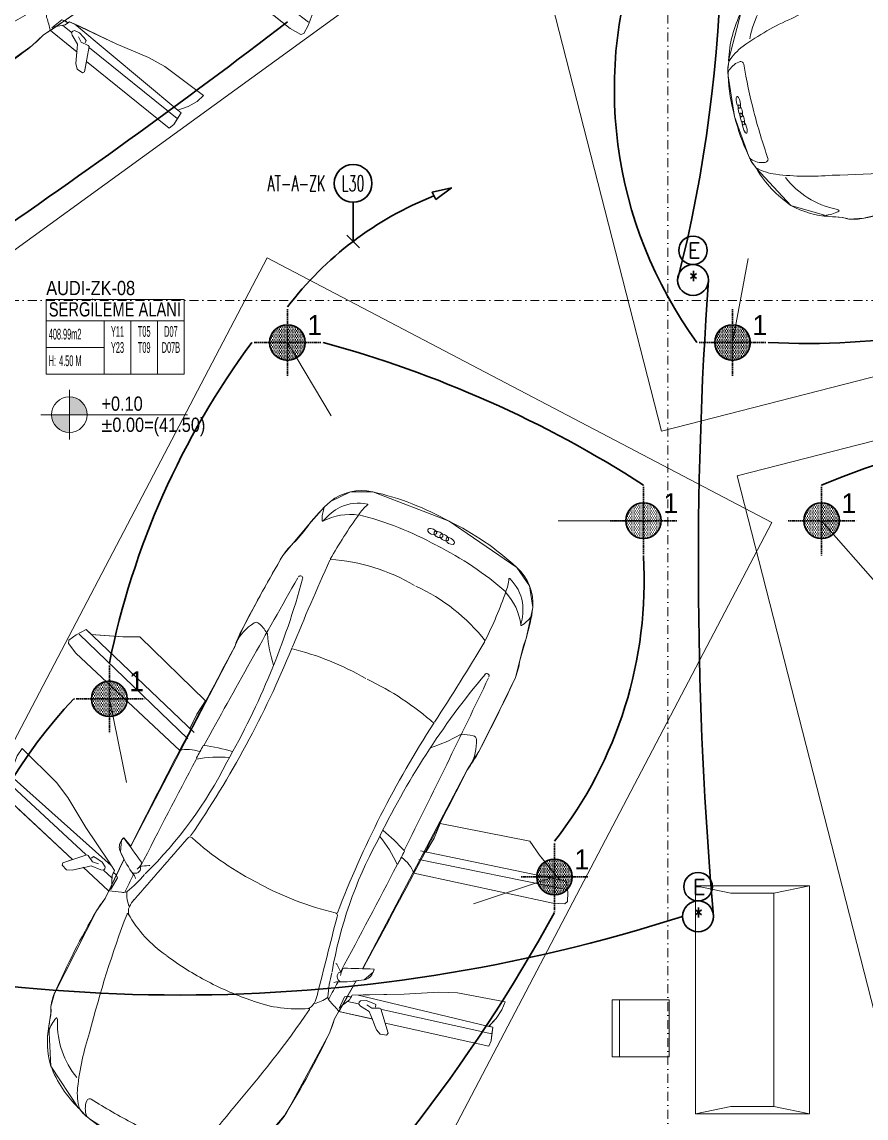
# Model space of a CAD drawing. Extents: x -1701 to 23780, y -363 to 7742.
# Drawn here: x 2869 to 3462, y 611 to 1381 of the extents above; entities that cross this region are included whole.
import ezdxf
from ezdxf.enums import TextEntityAlignment as Align

# ---------------------------------------------------------------- set-up
doc = ezdxf.new("R2010")
doc.units = 0
doc.header["$LTSCALE"] = 25
doc.header["$MEASUREMENT"] = 0
for name, pattern in [('Audi$0$DASHDOT2', [0.5, 0.25, -0.125, 0, -0.125]), ('Audi$0$DOT2', [0.125, 0, -0.125]), ('Audi$0$HIDDEN', [0.375, 0.25, -0.125]), ('DOT2', [0.125, 0, -0.125])]:
    doc.linetypes.add(name, pattern=pattern)
doc.layers.get('0').update_dxf_attribs({"color": 9, "lineweight": 9})
for name, color, linetype, lineweight in [('31', 9, 'Continuous', 9), ('Audi$0$04', 8, 'Continuous', 9), ('Audi$0$05', 8, 'Continuous', 9), ('Audi$0$06D', 8, 'Continuous', 9), ('Audi$0$10', 8, 'Continuous', 9), ('Audi$0$20', 8, 'Audi$0$DOT2', 9), ('Audi$0$21', 8, 'Continuous', 9), ('Audi$0$24', 8, 'Audi$0$DASHDOT2', 9), ('Audi$0$35', 8, 'Continuous', 9), ('E-1x26W PL DOWNLIGHT ARMATÜR (GÖMME) (KİTLİ)', 7, 'Continuous', 30), ('E-ACİL AYDINLATMA KİTİ', 7, 'Continuous', 30), ('E-Aydınlatma', 7, 'Continuous', 30), ('E-KABLO', 7, 'Continuous', 30), ('E-LİNYE', 7, 'Continuous', 30), ('E-YUKARI ÇIKAN HAT', 7, 'Continuous', 30)]:
    doc.layers.add(name, color=color, linetype=linetype, lineweight=lineweight)
doc.styles.add('Audi$0$Arial', font='arial.ttf', dxfattribs={"height": 2.5})
doc.styles.add('Audi$0$MuuM_TEXT-STANDART', font='ARIALN.TTF')
doc.styles.add('E-YAZI', font='txttw.shx')
doc.styles.add('TX-TEXT', font='')
doc.styles.get('TX-TEXT').set_extended_font_data('TrSah Futura Lt BT')

# ---------------------------------------------------------------- blocks, each defined once
blk = doc.blocks.new('Audi$0$0_elevationtarget-p')
h = blk.add_hatch(color=256)
h.paths.add_polyline_path([(2.5, 0, 0.414214), (0, 2.5), (0, 0)])
h.paths.add_polyline_path([(0, 0), (-2.5, 0, 0.414214), (0, -2.5)])
blk.add_line((0, -3.5), (0, 3.5))
blk.add_lwpolyline([(16.6, 0), (-4, 0)])
blk.add_circle((0, 0), 2.5)
at = {"style": 'Audi$0$Arial'}
blk.add_attdef('BITMISKOT', text='', height=2, dxfattribs=at).set_placement((4.5, 0), align=Align.BOTTOM_LEFT)
blk.add_attdef('KABAKOT', text='', height=2, dxfattribs=at).set_placement((4.5, -0.59), align=Align.TOP_LEFT)
blk = doc.blocks.new('Audi$0$P-AKS_AUDI')
at = {"layer": 'Audi$0$24'}
for points in [[(-1400, -2590), (-1400, 1250)], [(-3840, -1600), (360, -1600)]]:
    blk.add_lwpolyline(points, dxfattribs=at)
blk = doc.blocks.new('Audi$0$0_roomno2')
blk.add_lwpolyline([(19.38, -10.5), (0, -10.5), (0, 0), (19.38, 0)], close=True)
for points in [[(0, -3), (19.38, -3)], [(8.12, -3), (8.12, -10.5)], [(11.88, -3), (11.88, -10.5)], [(15.62, -3), (15.62, -10.5)], [(0, -6.75), (8.12, -6.75)]]:
    blk.add_lwpolyline(points)
at = {"style": 'Audi$0$MuuM_TEXT-STANDART', "width": 0.6}
blk.add_text('H:', height=1.5, dxfattribs=at).set_placement((0.35, -8.61), align=Align.MIDDLE_LEFT)
at = {"style": 'Audi$0$Arial'}
blk.add_attdef('ODANO', (0, 1.17), '', height=2, dxfattribs=at)
blk.add_attdef('MEKANADI', text='', height=2, dxfattribs=at).set_placement((0.35, -3), align=Align.BOTTOM_LEFT)
at = {"style": 'Audi$0$MuuM_TEXT-STANDART', "width": 0.6}
for tag, p in [('M2', (0.35, -4.88)), ('TEMIZTAVANYUKSEKLIGI', (1.8, -8.61))]:
    blk.add_attdef(tag, text='', height=1.5, dxfattribs=at).set_placement(p, align=Align.MIDDLE_LEFT)
for tag, p in [('YER01', (10, -4.5)), ('TAVAN01', (13.75, -4.5)), ('DUVAR01', (17.5, -4.5)), ('YER02', (10, -6.75)), ('TAVAN02', (13.75, -6.75)), ('DUVAR02', (17.5, -6.75)), ('YER03', (10, -9)), ('TAVAN03', (13.75, -9)), ('DUVAR03', (17.5, -9))]:
    blk.add_attdef(tag, text='', height=1.5, dxfattribs=at).set_placement(p, align=Align.MIDDLE_CENTER)
blk = doc.blocks.new('Audi$0$p-zemin kat')
at = {"layer": 'Audi$0$20', "linetype": 'Audi$0$HIDDEN', "lineweight": 0}
blk.add_arc((4088.57, -323.37), 2647.53, 80.45701, 156.55486, dxfattribs=at)
at = {"layer": 'Audi$0$21'}
ref = blk.add_blockref('Audi$0$0_roomno2', (2886.2, 1185.78), dxfattribs=dict(at, xscale=5, yscale=5, zscale=5))
ref.add_attrib('ODANO', 'AUDI-ZK-08', dxfattribs={"layer": '0', "height": 10, "style": 'Audi$0$MuuM_TEXT-STANDART'}).set_placement((2886.2, 1185.78), align=Align.BOTTOM_LEFT)
ref.add_attrib('MEKANADI', 'SERGİLEME ALANI ', dxfattribs={"layer": '0', "height": 10, "style": 'Audi$0$MuuM_TEXT-STANDART', "width": 0.9}).set_placement((2887.95, 1170.78), align=Align.BOTTOM_LEFT)
ref.add_attrib('M2', '408.99m2', dxfattribs={"layer": '0', "height": 7.5, "style": 'Audi$0$MuuM_TEXT-STANDART', "width": 0.6}).set_placement((2887.95, 1161.41), align=Align.MIDDLE_LEFT)
ref.add_attrib('TEMIZTAVANYUKSEKLIGI', '4.50 M', dxfattribs={"layer": '0', "height": 7.5, "style": 'Audi$0$MuuM_TEXT-STANDART', "width": 0.6}).set_placement((2895.2, 1142.74), align=Align.MIDDLE_LEFT)
ref.add_attrib('YER01', 'Y11', dxfattribs={"layer": '0', "height": 7.5, "style": 'Audi$0$MuuM_TEXT-STANDART', "width": 0.6}).set_placement((2936.2, 1163.28), align=Align.MIDDLE_CENTER)
ref.add_attrib('TAVAN01', 'T05', dxfattribs={"layer": '0', "height": 7.5, "style": 'Audi$0$MuuM_TEXT-STANDART', "width": 0.6}).set_placement((2954.95, 1163.28), align=Align.MIDDLE_CENTER)
ref.add_attrib('DUVAR01', 'D07', dxfattribs={"layer": '0', "height": 7.5, "style": 'Audi$0$MuuM_TEXT-STANDART', "width": 0.6}).set_placement((2973.7, 1163.28), align=Align.MIDDLE_CENTER)
ref.add_attrib('YER02', 'Y23', dxfattribs={"layer": '0', "height": 7.5, "style": 'Audi$0$MuuM_TEXT-STANDART', "width": 0.6}).set_placement((2936.2, 1152.03), align=Align.MIDDLE_CENTER)
ref.add_attrib('TAVAN02', 'T09', dxfattribs={"layer": '0', "height": 7.5, "style": 'Audi$0$MuuM_TEXT-STANDART', "width": 0.6}).set_placement((2954.95, 1152.03), align=Align.MIDDLE_CENTER)
ref.add_attrib('DUVAR02', 'D07B', dxfattribs={"layer": '0', "height": 7.5, "style": 'Audi$0$MuuM_TEXT-STANDART', "width": 0.6}).set_placement((2973.7, 1152.03), align=Align.MIDDLE_CENTER)
at = {"layer": 'Audi$0$24'}
blk.add_blockref('Audi$0$P-AKS_AUDI', (4722.5, 2785), dxfattribs=at)
blk = doc.blocks.new('Audi$0$Group-321-1')
at = {"lineweight": 0}
for p, q in [((384783.0404, 69371.037), (384783.0455, 69371.0295)), ((384784.4115, 69370.3332), (384784.4025, 69370.333))]:
    blk.add_line(p, q, dxfattribs=at)
blk.add_lwpolyline([(384781.5515, 69367.9843), (384781.749, 69367.6906), (384781.7549, 69367.6863), (384781.7923, 69367.6441), (384781.8263, 69367.6169), (384782.0711, 69367.4613), (384782.3403, 69367.353), (384782.3817, 69367.3414), (384782.4453, 69367.3332), (384782.7991, 69367.344), (384783.0363, 69367.4941), (384783.1021, 69367.5581), (384783.1403, 69367.5843), (384783.2058, 69367.6663), (384783.5053, 69368.2326), (384783.5403, 69368.3322), (384783.689, 69368.5997), (384783.7466, 69368.6084), (384783.8084, 69368.6626), (384783.8147, 69368.6844), (384783.7337, 69368.6844), (384784.4562, 69370.087), (384784.5363, 69370.2162), (384784.6671, 69370.4777), (384784.7897, 69370.7386), (384784.8195, 69370.8587), (384784.8615, 69371.012), (384784.9078, 69371.2302), (384784.8821, 69371.3838), (384784.7923, 69371.511), (384784.3139, 69371.8312), (384783.7777, 69372.0326), (384783.6197, 69372.0318), (384783.48, 69371.9631), (384783.4374, 69371.9222), (384783.3299, 69371.7988), (384783.1493, 69371.5806), (384783.0089, 69371.3289), (384782.8745, 69371.074), (384782.8143, 69370.9298), (384782.099, 69369.5315), (384782.0492, 69369.5901), (384782.0346, 69369.5732), (384782.0266, 69369.4913), (384782.053, 69369.4394), (384781.9224, 69369.1627), (384781.8618, 69369.0762), (384781.5727, 69368.4935), (384781.5478, 69368.4017), (384781.5488, 69368.3546), (384781.5351, 69368.2638), (384781.5515, 69367.9843)], close=True, dxfattribs=at)
for centre, radius, start, end in [((384783.7002, 69371.6914), 0.3498, 77.58661, 129.02756), ((384783.3657, 69370.1215), 1.955, 60.96601, 77.834), ((384784.32, 69371.0452), 1.2443, 132.46554, 142.72442), ((384783.6803, 69371.6404), 0.3125, 79.03531, 114.67967), ((384783.7203, 69371.8273), 0.2984, 161.30494, 177.7436), ((384783.7432, 69371.5713), 0.4025, 118.72004, 140.78477), ((384783.8912, 69371.7489), 0.2436, 127.28492, 150.48206), ((384783.7369, 69371.9408), 0.00701, 14.30738, 65.78767), ((384782.5383, 69372.3373), 0.9575, 316.21857, 325.7418), ((384783.5084, 69371.8411), 0.0862, 181.34596, 189.63974), ((384783.4275, 69371.8281), 0.00442, 198.85042, 328.86273), ((384783.624, 69371.4545), 0.4181, 82.50821, 117.47814), ((384786.16, 69370.0997), 3.0479, 144.45126, 151.44152), ((384783.1339, 69369.6371), 2.3005, 61.70075, 76.26458), ((384783.4781, 69370.0639), 1.955, 47.82213, 64.69011), ((384784.1759, 69371.7659), 0.0116, 115.48588, 202.83845), ((384784.2048, 69371.7798), 0.0437, 204.93665, 291.60104), ((384784.1827, 69371.7527), 0.0264, 86.25131, 116.60003), ((384784.1802, 69371.7174), 0.0619, 44.04057, 86.06863), ((384784.219, 69371.7483), 0.0101, 111.92831, 196.76289), ((384784.245, 69371.7546), 0.0368, 193.51549, 249.2754), ((384784.2267, 69371.7313), 0.0287, 93.47089, 113.70035), ((384784.2157, 69371.751), 0.0129, 292.51497, 43.91301), ((384784.2218, 69371.692), 0.0681, 58.34095, 87.30825), ((384784.2513, 69371.7608), 0.045, 244.61072, 282.68217), ((384784.2665, 69371.7271), 0.0153, 157.39591, 204.46469), ((384784.264, 69371.7268), 0.0131, 105.23805, 152.09254), ((384784.2938, 69371.739), 0.045, 202.97395, 241.04541), ((384784.2396, 69371.7211), 0.0339, 22.28966, 58.16625), ((384784.2575, 69371.7317), 0.0153, 281.19144, 328.26022), ((384784.2684, 69371.7064), 0.0339, 67.48988, 103.36647), ((384784.2588, 69371.7295), 0.0131, 333.56358, 20.41807), ((384784.2551, 69371.6749), 0.0681, 38.34788, 67.31518), ((384783.6081, 69371.2726), 0.5525, 133.02369, 146.12278), ((384783.2195, 69369.5931), 2.3005, 49.39154, 63.95538), ((384784.2924, 69371.7303), 0.0368, 236.38072, 292.14064), ((384784.3065, 69371.7044), 0.0129, 81.74311, 193.14115), ((384784.3363, 69371.7123), 0.0437, 194.05509, 280.71948), ((384784.3025, 69371.7054), 0.0101, 288.89324, 13.72781), ((384784.2842, 69371.7018), 0.0287, 11.95578, 32.18524), ((384784.2999, 69371.6559), 0.0619, 39.58749, 81.61555), ((384784.3419, 69371.6807), 0.0116, 282.81768, 10.17024), ((384784.3272, 69371.6786), 0.0264, 9.05609, 39.40481), ((384793.5272, 69365.622), 11.9668, 150.13727, 152.89723), ((384800.1056, 69364.1963), 18.1799, 156.13496, 158.24111), ((384783.405, 69370.2154), 1.343, 60.01739, 86.68797), ((384784.5586, 69371.2508), 0.3498, 356.62857, 48.06952), ((384865.0479, 69325.7189), 93.6961, 150.803073, 151.627747), ((384777.8715, 69372.8535), 5.6052, 330.89441, 345.16435), ((384783.2749, 69371.4236), 0.0159, 339.0039, 150.39832), ((384784.4941, 69371.4395), 0.2436, 335.17406, 358.37121), ((384784.7399, 69371.4259), 0.00701, 59.86846, 111.34875), ((384784.5288, 69371.2049), 0.3125, 10.97646, 46.62082), ((384783.5314, 69370.1506), 1.343, 38.96815, 65.63874), ((384781.8315, 69372.3216), 3.0479, 334.21461, 341.20486), ((384784.4106, 69371.0507), 0.4181, 8.17799, 43.14791), ((384784.436, 69371.2157), 0.4025, 344.87136, 6.93609), ((384783.6723, 69371.3777), 1.2443, 342.93171, 353.19059), ((384783.1168, 69370.8333), 0.3186, 120.97289, 155.47556), ((384782.9706, 69371.0742), 0.0369, 91.80001, 120.34392), ((384782.963, 69371.0791), 0.0326, 45.48642, 78.55436), ((384784.8286, 69371.1089), 0.00442, 156.7934, 286.8057), ((384784.7921, 69371.1821), 0.0862, 296.01639, 304.31017), ((384784.6574, 69371.3463), 0.2984, 307.91253, 324.35119), ((384783.7734, 69370.6126), 1.0105, 153.06948, 161.91859), ((384782.8486, 69370.9332), 0.2179, 28.76175, 50.98475), ((384784.1506, 69371.1377), 1.1104, 185.59299, 197.27063), ((384768.9056, 69380.2116), 18.1799, 327.41502, 329.52117), ((384785.7608, 69370.6832), 0.9575, 159.91432, 169.43756), ((384822.9409, 69349.5203), 45.4809, 151.91783, 153.89663), ((384776.6075, 69373.5829), 7.1236, 326.0794, 338.11644), ((384782.7341, 69368.9325), 2.0531, 60.68217, 76.50321), ((384784.272, 69370.9318), 0.5525, 339.53334, 352.63243), ((384788.9005, 69367.1922), 5.6052, 140.49177, 154.76171), ((384699.7855, 69410.5499), 93.6961, 334.028379, 334.853054), ((384773.8988, 69375.6976), 11.9668, 332.7589, 335.51885), ((384784.589, 69370.7491), 0.0159, 335.25781, 146.65222), ((384782.8801, 69368.8575), 2.0531, 49.15292, 64.97396), ((384790.2301, 69366.5903), 7.1236, 147.53968, 159.57673), ((384783.8462, 69371.294), 1.1104, 288.38549, 300.06314), ((384784.4389, 69370.1168), 0.2179, 74.67138, 96.89437), ((384784.2014, 69370.2765), 0.3186, 330.18057, 4.68324), ((384784.4908, 69370.2948), 0.0326, 47.10176, 80.1697), ((384784.4824, 69370.2982), 0.0369, 5.3122, 33.85612), ((384782.4965, 69369.975), 0.2388, 70.63493, 104.39061), ((384825.273, 69347.607), 48.3027, 152.0551, 152.17195), ((384782.4028, 69368.6925), 1.5636, 74.98539, 82.5895), ((384783.6393, 69370.6814), 1.0105, 323.73754, 332.58665), ((384821.1879, 69350.0129), 43.565, 152.47687, 153.59071), ((384780.1046, 69371.4451), 2.9727, 314.88555, 333.67662), ((384782.7293, 69369.2079), 0.9545, 86.6279, 100.51602), ((384782.5618, 69370.1533), 0.00585, 151.78048, 223.89891), ((384743.6698, 69390.211), 45.4809, 331.7595, 333.7383), ((384782.8782, 69368.4484), 1.5636, 43.06662, 50.67073), ((384782.0988, 69369.5256), 0.08, 143.47187, 205.34832), ((384782.1495, 69369.4974), 0.1377, 137.16643, 146.60216), ((384967.4628, 69508.0027), 231.379, 216.741616, 216.794011), ((384678.7517, 69458.2208), 136.4506, 319.252602, 319.492588), ((384782.5149, 69369.582), 0.0186, 41.38587, 155.31615), ((384783.958, 69371.212), 2.1585, 228.54216, 243.72242), ((384786.4545, 69368.1856), 2.9727, 151.97951, 170.77058), ((384783.1066, 69369.0142), 0.9545, 25.14011, 39.02822), ((384782.9196, 69369.9112), 0.9868, 205.18196, 214.47771), ((384740.7557, 69390.9906), 48.3027, 333.48418, 333.60103), ((384795.1786, 69363.075), 14.5872, 154.13193, 155.3338), ((384782.1667, 69369.4142), 0.0112, 312.85989, 34.81051), ((384745.0919, 69389.0738), 43.565, 332.06542, 333.17925), ((384783.9724, 69369.4292), 0.00585, 261.75721, 333.87565), ((384783.8657, 69369.2721), 0.2388, 21.26552, 55.0212), ((384782.1239, 69369.3634), 0.0209, 210.13375, 261.90105), ((384782.122, 69369.3451), 0.00941, 178.27039, 230.32072), ((384782.0852, 69369.2999), 0.0489, 5.77906, 50.98927), ((384782.1316, 69369.3958), 0.0541, 258.6932, 282.71565), ((384782.1321, 69369.3799), 0.0386, 287.17105, 347.53678), ((384781.9661, 69369.5433), 0.2494, 316.34844, 326.72021), ((384782.1506, 69369.3741), 0.0194, 352.1473, 47.07927), ((384782.2653, 69368.9144), 0.4843, 94.43281, 101.94441), ((384782.228, 69369.389), 0.00831, 38.23228, 92.03083), ((384791.1445, 69364.8055), 10.0957, 153.3898, 154.10666), ((384781.4441, 69369.9694), 0.9862, 309.91617, 319.86311), ((384784.0189, 69371.1807), 2.1585, 241.9337, 257.11397), ((384781.8012, 69367.5574), 1.667, 81.88637, 84.9423), ((384782.0501, 69369.2603), 0.0543, 255.44862, 293.85951), ((384782.0653, 69369.2123), 0.00351, 147.65254, 275.80128), ((384782.3152, 69369.2019), 0.2415, 178.31118, 202.80165), ((384782.0803, 69369.2075), 0.00659, 121.6403, 166.77146), ((384783.0277, 69368.3243), 1.3873, 142.81626, 147.17964), ((384782.1584, 69369.074), 0.0723, 153.7582, 202.5543), ((384782.2724, 69369.0259), 0.196, 137.86982, 155.43476), ((384787.0532, 69366.1374), 5.9654, 150.48594, 156.73647), ((384789.1281, 69366.4456), 7.5187, 159.68697, 166.35156), ((384782.0818, 69369.0554), 0.00481, 20.93843, 175.93169), ((384782.8576, 69369.5029), 0.8909, 210.02521, 235.56573), ((384916.0429, 69336.4165), 136.4506, 166.163538, 166.403525), ((384783.5356, 69369.0581), 0.0186, 330.33998, 84.27025), ((384783.6274, 69370.5018), 2.1511, 233.76937, 242.93532), ((384783.546, 69368.7124), 0.00831, 33.62529, 87.42384), ((384784.4746, 69368.4138), 0.9862, 165.79302, 175.73995), ((384783.1387, 69368.4661), 0.4843, 23.71172, 31.22332), ((384783.5945, 69368.6292), 0.0386, 138.11935, 198.48507), ((384783.5791, 69368.6408), 0.0194, 78.57685, 133.50883), ((384783.8241, 69368.5896), 0.2494, 158.93592, 169.30769), ((384783.6023, 69368.6773), 0.0112, 90.84562, 172.79624), ((384788.1969, 69600.0219), 231.379, 268.862115, 268.914511), ((384783.7323, 69368.6871), 0.08, 280.3078, 342.18425), ((384783.6798, 69368.7118), 0.1377, 339.05397, 348.48969), ((384783.6345, 69370.4982), 2.1511, 242.7208, 251.88675), ((384774.6241, 69373.2856), 10.0957, 331.54946, 332.26633), ((384783.5569, 69368.5444), 0.0489, 74.66686, 119.87707), ((384770.8666, 69375.5547), 14.5872, 330.32233, 331.52419), ((384783.6078, 69368.6381), 0.0541, 202.94048, 226.96292), ((384783.5722, 69368.6007), 0.00941, 255.33541, 307.38574), ((384783.5859, 69368.613), 0.0209, 223.75508, 275.52238), ((384783.5672, 69369.5788), 0.9868, 271.17841, 280.47417), ((384781.8971, 69368.3577), 0.3521, 155.6746, 172.82724), ((384783.2251, 69368.5368), 0.196, 330.22137, 347.7863), ((384783.2716, 69369.2904), 0.8909, 250.0904, 275.63091), ((384783.3307, 69368.4723), 0.0723, 283.10183, 331.89793), ((384783.3432, 69368.6743), 0.2415, 282.85447, 307.34495), ((384783.4846, 69368.4866), 0.00659, 318.88467, 4.01582), ((384783.5452, 69368.4928), 0.0543, 191.79662, 230.20751), ((384783.4973, 69368.4773), 0.00351, 209.85485, 338.00359), ((384782.3066, 69367.2979), 1.667, 40.71383, 43.76976), ((384764.3472, 69370.8859), 17.3868, 351.32617, 351.63129), ((384781.2507, 69368.3722), 0.2986, 356.60672, 5.66016), ((384777.1322, 69372.6032), 7.5187, 319.30457, 325.96916), ((384783.3602, 69368.3991), 0.00481, 309.72444, 104.7177), ((384782.1373, 69368.159), 0.6112, 170.0439, 196.59906), ((384781.8007, 69368.141), 0.2809, 142.99801, 163.90702), ((384781.6108, 69368.2877), 0.0411, 126.43126, 146.97652), ((384781.5894, 69368.3179), 0.00398, 74.79118, 133.78563), ((384781.5845, 69368.3135), 0.0102, 1.6376, 54.39629), ((384781.5006, 69368.3013), 0.0949, 358.81699, 7.38389), ((384782.2012, 69368.2894), 0.6058, 179.06594, 219.47978), ((384782.2148, 69368.7415), 1.3873, 338.47648, 342.83987), ((384783.574, 69367.6511), 1.8423, 162.01986, 174.32836), ((384778.0913, 69370.7376), 5.9654, 328.91966, 335.17019), ((384782.3166, 69368.2853), 0.8221, 201.47616, 226.33924), ((384782.1191, 69367.7954), 0.3803, 174.31047, 196.66974), ((384781.9405, 69367.6889), 0.1449, 160.42148, 200.18277), ((384781.8274, 69367.732), 0.0243, 63.76495, 169.99527), ((384784.0992, 69371.3805), 4.2739, 238.04892, 242.63411), ((384781.9367, 69367.8086), 0.2189, 213.43665, 228.87327), ((384781.8626, 69367.7093), 0.0958, 222.86726, 244.00748), ((384781.3493, 69368.793), 1.8423, 311.32776, 323.63627), ((384782.901, 69367.8424), 0.3521, 312.82889, 329.98153), ((384781.8298, 69367.649), 0.0272, 202.20177, 232.28434), ((384782.6953, 69368.7143), 1.3999, 231.62456, 243.52038), ((384781.9795, 69367.566), 0.00393, 106.148, 191.23563), ((384781.9842, 69367.5477), 0.0228, 79.74326, 104.67435), ((384781.9679, 69367.4673), 0.1048, 43.02745, 79.064), ((384784.0734, 69371.3937), 4.2739, 243.02202, 247.60721), ((384783.0862, 69367.4874), 0.0949, 118.27223, 126.83913), ((384783.0473, 69367.5626), 0.0102, 71.25983, 124.01853), ((384783.0109, 69367.569), 0.0411, 338.6796, 359.22486), ((384783.048, 69367.5692), 0.00398, 351.87049, 50.86494), ((384783.2896, 69367.3257), 0.2986, 119.99597, 129.0494), ((384781.9926, 69367.569), 0.0174, 192.47252, 226.43384), ((384782.0763, 69367.6572), 0.139, 226.48129, 253.24184), ((384782.0325, 69367.5354), 0.00393, 108.00787, 193.0955), ((384782.0455, 69367.5388), 0.0174, 194.33239, 228.2937), ((384782.0378, 69367.5173), 0.0228, 81.60313, 106.53421), ((384782.1264, 69367.6297), 0.139, 228.34115, 255.10171), ((384782.043, 69367.5459), 0.0229, 252.85277, 277.47636), ((384782.0242, 69367.4364), 0.1048, 44.88731, 80.92386), ((384782.0223, 69367.5184), 0.0302, 24.43778, 42.48024), ((384782.0457, 69367.5282), 0.00493, 273.68219, 33.68219), ((384782.0856, 69367.5071), 0.00493, 90.11407, 210.11407), ((384782.1019, 69367.5147), 0.0229, 206.3199, 230.94349), ((384782.0905, 69367.4822), 0.0302, 81.31602, 99.35848), ((384782.1758, 69367.6043), 0.139, 230.55442, 257.31497), ((384782.0967, 69367.5174), 0.0229, 254.71264, 279.33622), ((384782.0783, 69367.4086), 0.1048, 44.73227, 80.76882), ((384782.0769, 69367.4892), 0.0302, 26.29765, 44.3401), ((384782.0999, 69367.4998), 0.00493, 275.54206, 35.54205), ((384782.6682, 69368.0497), 0.6058, 266.17635, 306.59018), ((384782.5995, 69367.9217), 0.6112, 289.05706, 315.61223), ((384782.7811, 69367.6377), 0.2809, 321.7491, 342.65812), ((384795.1854, 69355.0563), 17.3868, 134.02483, 134.32996), ((384782.7254, 69368.6988), 1.3999, 242.13575, 254.03156), ((384782.1404, 69367.4796), 0.00493, 91.97393, 211.97394), ((384782.1563, 69367.4877), 0.0229, 208.17977, 232.80335), ((384782.146, 69367.4549), 0.0302, 83.17589, 101.21835), ((384782.2273, 69367.5797), 0.139, 232.41428, 259.17484), ((384782.1491, 69367.4857), 0.0174, 257.36242, 291.32374), ((384782.1362, 69367.3809), 0.1048, 46.59213, 82.62868), ((384782.1361, 69367.4668), 0.0228, 19.12192, 44.053), ((384782.1539, 69367.4731), 0.00393, 292.56063, 17.64826), ((384782.2044, 69367.4602), 0.0174, 259.22229, 293.1836), ((384782.1921, 69367.441), 0.0228, 20.98178, 45.91286), ((384782.2096, 69367.4478), 0.00393, 294.42049, 19.50812), ((384782.4333, 69367.421), 0.0243, 315.66086, 61.89118), ((384782.3942, 69367.4364), 0.0958, 241.64864, 262.78887), ((384782.3644, 69367.3745), 0.0272, 253.37179, 283.45435), ((384782.3323, 69367.4878), 0.1449, 285.47336, 325.23464), ((384782.4317, 69367.5545), 0.2189, 256.78285, 272.21947), ((384782.3147, 69367.695), 0.3803, 288.98638, 311.34565), ((384782.5977, 69368.1411), 0.8221, 259.31689, 284.17997)]:
    blk.add_arc(centre, radius, start, end, dxfattribs=at)
blk = doc.blocks.new('Audi$0$Group-322-1')
for p, q in [((384781.331, 69370.2105), (384781.2966, 69370.1597)), ((384781.5743, 69369.9737), (384781.331, 69370.2105)), ((384781.2966, 69370.1597), (384781.2703, 69370.0916)), ((384781.2352, 69370.0373), (384781.1991, 69370.0045)), ((384781.2557, 69370.0172), (384781.2352, 69370.0373)), ((384781.2703, 69370.0916), (384781.2557, 69370.0172)), ((384781.1619, 69369.9731), (384781.1407, 69369.9383)), ((384781.1991, 69370.0045), (384781.1619, 69369.9731)), ((384781.784, 69369.4706), (384781.1997, 69370.004)), ((384781.9623, 69369.3941), (384781.2557, 69370.0169)), ((384781.2557, 69370.0169), (384781.2754, 69369.9991)), ((384781.6545, 69369.8691), (384781.5743, 69369.9737)), ((384781.1407, 69369.9383), (384781.6919, 69369.4347)), ((384781.7823, 69369.6607), (384781.6545, 69369.8691)), ((384781.9441, 69369.4245), (384781.7823, 69369.6607)), ((384781.6228, 69369.4109), (384781.7921, 69369.4695)), ((384781.7921, 69369.4695), (384781.8013, 69369.4647)), ((384781.8013, 69369.4647), (384781.8317, 69369.4193)), ((384781.8241, 69369.4453), (384781.8377, 69369.4563)), ((384781.8317, 69369.4193), (384781.8727, 69369.4049)), ((384781.8377, 69369.4563), (384781.862, 69369.4435)), ((384781.862, 69369.4435), (384781.8993, 69369.4183)), ((384781.8993, 69369.4183), (384781.9205, 69369.3851)), ((384781.9863, 69369.3597), (384781.9441, 69369.4245)), ((384781.6183, 69369.395), (384781.6228, 69369.4109)), ((384781.6494, 69369.3621), (384781.6183, 69369.395)), ((384781.6889, 69369.3595), (384781.6494, 69369.3621)), ((384781.7937, 69369.3845), (384781.6889, 69369.3595)), ((384781.7664, 69369.3807), (384781.9464, 69369.2177)), ((384781.8226, 69369.3912), (384781.7937, 69369.3845)), ((384781.8894, 69369.3631), (384781.8226, 69369.3912)), ((384781.9084, 69369.3622), (384781.8894, 69369.3631)), ((384781.9175, 69369.372), (384781.9084, 69369.3622)), ((384781.9692, 69369.3081), (384781.9114, 69369.3606)), ((384781.9205, 69369.3851), (384781.9175, 69369.372)), ((384781.97, 69369.3257), (384781.9863, 69369.3597)), ((384781.9978, 69369.329), (384781.9767, 69369.3483)), ((384781.9625, 69369.2298), (384782.008, 69369.3088)), ((384781.9659, 69369.2362), (384781.97, 69369.3257)), ((384782.008, 69369.3088), (384781.9978, 69369.329))]:
    blk.add_line(p, q)
blk.add_lwpolyline([(384781.331, 69370.2105), (384781.5743, 69369.9737), (384781.6545, 69369.8691), (384781.7823, 69369.6607), (384781.9441, 69369.4245), (384781.9863, 69369.3597), (384781.9796, 69369.3457), (384781.9978, 69369.329), (384782.008, 69369.3088), (384781.9659, 69369.2362), (384781.9464, 69369.2177), (384781.7687, 69369.3785), (384781.6889, 69369.3595), (384781.6494, 69369.3621), (384781.6183, 69369.395), (384781.6228, 69369.4109), (384781.6919, 69369.4347), (384781.1407, 69369.9383), (384781.1619, 69369.9731), (384781.1991, 69370.0045), (384781.2352, 69370.0373), (384781.2557, 69370.0169), (384781.2703, 69370.0916), (384781.2966, 69370.1597)], close=True)
blk = doc.blocks.new('Audi$0$Group-323-1')
for p, q in [((384783.609, 69368.4878), (384783.6313, 69368.4913)), ((384783.6313, 69368.4913), (384783.6593, 69368.4854)), ((384783.6449, 69368.4667), (384783.663, 69368.4998)), ((384783.663, 69368.4998), (384783.7403, 69368.5033)), ((384783.7049, 69368.5004), (384784.6228, 69368.2891)), ((384783.7403, 69368.5033), (384784.0265, 69368.5095)), ((384784.0265, 69368.5095), (384784.2703, 69368.527)), ((384784.2703, 69368.527), (384784.4021, 69368.5228)), ((384784.4021, 69368.5228), (384784.7363, 69368.4631)), ((384783.5713, 69368.4048), (384783.609, 69368.4878)), ((384783.5745, 69368.4113), (384783.6449, 69368.4667)), ((384783.631, 69368.4558), (384783.7074, 69368.4395)), ((384783.7131, 69368.4511), (384783.7105, 69368.438)), ((384783.7105, 69368.438), (384783.7223, 69368.4231)), ((384783.7219, 69368.4612), (384783.7131, 69368.4511)), ((384783.7613, 69368.4632), (384783.7219, 69368.4612)), ((384783.7223, 69368.4231), (384783.784, 69368.3851)), ((384783.8035, 69368.4477), (384783.7613, 69368.4632)), ((384783.8016, 69368.4089), (384783.766, 69368.4339)), ((384783.8281, 69368.4354), (384783.8035, 69368.4477)), ((384783.8271, 69368.4179), (384783.8281, 69368.4354)), ((384784.7363, 69368.4631), (384784.715, 69368.4056)), ((384783.8082, 69368.3333), (384783.5708, 69368.3847)), ((384783.784, 69368.3851), (384783.7954, 69368.3578)), ((384783.7954, 69368.3578), (384783.8361, 69368.258)), ((384783.8561, 69368.4106), (384783.8016, 69368.4089)), ((384783.8654, 69368.406), (384783.8561, 69368.4106)), ((384783.9165, 69368.2343), (384783.8654, 69368.406)), ((384783.871, 69368.4001), (384784.645, 69368.2361)), ((384784.6751, 69368.3445), (384784.6231, 69368.2893)), ((384784.715, 69368.4056), (384784.6751, 69368.3445)), ((384784.626, 69368.1499), (384783.8955, 69368.3044)), ((384784.6228, 69368.2891), (384784.5969, 69368.2948)), ((384784.6231, 69368.2893), (384784.6514, 69368.2844)), ((384784.6514, 69368.2844), (384784.6458, 69368.2359)), ((384783.8361, 69368.258), (384783.8613, 69368.2275)), ((384783.8613, 69368.2275), (384783.9062, 69368.2214)), ((384783.9062, 69368.2214), (384783.9165, 69368.2343)), ((384784.642, 69368.1874), (384784.626, 69368.1499)), ((384784.6458, 69368.2359), (384784.642, 69368.1874))]:
    blk.add_line(p, q)
blk.add_lwpolyline([(384783.6295, 69368.491), (384783.6556, 69368.4862), (384783.663, 69368.4998), (384784.0265, 69368.5095), (384784.2703, 69368.527), (384784.4021, 69368.5228), (384784.7363, 69368.4631), (384784.715, 69368.4056), (384784.6751, 69368.3445), (384784.6228, 69368.2891), (384784.6514, 69368.2844), (384784.642, 69368.1874), (384784.626, 69368.1499), (384783.8955, 69368.3044), (384783.9165, 69368.2343), (384783.9062, 69368.2214), (384783.8613, 69368.2275), (384783.8361, 69368.258), (384783.8051, 69368.334), (384783.5708, 69368.3847)], close=True)
blk = doc.blocks.new('Audi$0$Group-324-1')
for p, q in [((384781.7733, 69371.0498), (384781.7031, 69371.0121)), ((384782.5366, 69370.3335), (384781.7733, 69371.0498)), ((384781.6524, 69370.9735), (384781.6499, 69370.9499)), ((384781.7031, 69371.0121), (384781.6524, 69370.9735)), ((384782.4941, 69370.2883), (384781.7252, 69371.016)), ((384781.8057, 69371.015), (384782.0321, 69370.9999)), ((384782.0321, 69370.9999), (384782.1497, 69371.0007)), ((384782.1497, 69371.0007), (384782.6141, 69370.5571)), ((384781.6499, 69370.9499), (384781.7011, 69370.8824)), ((384781.7011, 69370.8824), (384782.4371, 69370.2063)), ((384782.6141, 69370.5571), (384782.5545, 69370.4624)), ((384782.5545, 69370.4624), (384782.5076, 69370.3596))]:
    blk.add_line(p, q)
blk.add_lwpolyline([(384782.6141, 69370.5571), (384782.1497, 69371.0007), (384782.0321, 69370.9999), (384781.8107, 69371.0146), (384781.7733, 69371.0498), (384781.7031, 69371.0121), (384781.6524, 69370.9735), (384781.6499, 69370.9499), (384781.7011, 69370.8824), (384782.4371, 69370.2063), (384782.5131, 69370.3555), (384782.5079, 69370.3604), (384782.5545, 69370.4624)], close=True)
blk = doc.blocks.new('Audi$0$Group-325-1')
for p, q in [((384784.2699, 69369.7089), (384784.2277, 69369.6053)), ((384784.901, 69369.5901), (384784.2699, 69369.7089)), ((384784.2277, 69369.6053), (384784.1715, 69369.5072)), ((384784.9688, 69369.494), (384784.901, 69369.5901)), ((384784.1334, 69369.5156), (384785.1602, 69369.3127)), ((384785.1131, 69369.3188), (384784.9688, 69369.494)), ((384784.1214, 69369.4547), (384785.1608, 69369.254)), ((384785.0663, 69369.1565), (384784.0879, 69369.3606)), ((384785.1602, 69369.3127), (384785.1706, 69369.2337)), ((384785.1706, 69369.2337), (384785.1687, 69369.1701)), ((384785.151, 69369.1543), (384785.0663, 69369.1565)), ((384785.1687, 69369.1701), (384785.151, 69369.1543))]:
    blk.add_line(p, q)
blk.add_lwpolyline([(384784.2699, 69369.7089), (384784.901, 69369.5901), (384784.9688, 69369.494), (384785.1099, 69369.3227), (384785.1602, 69369.3127), (384785.1706, 69369.2337), (384785.1687, 69369.1701), (384785.151, 69369.1543), (384785.0663, 69369.1565), (384784.0879, 69369.3606), (384784.1366, 69369.4517), (384784.166, 69369.5091), (384784.1719, 69369.508), (384784.2277, 69369.6053)], close=True)
blk = doc.blocks.new('Audi$0$p-audi_arac')
at = {"layer": 'Audi$0$06D', "lineweight": 0, "flags": 128}
blk.add_lwpolyline([(695.6, 0.8), (-4.4, 0.8), (-4.4, 400.8), (695.6, 400.8)], close=True, dxfattribs=at)
at = {"xscale": 99.99999999999999, "yscale": 99.99999999999999, "zscale": 99.99999999999999, "rotation": 117.1763778173342}
for name in ['Audi$0$Group-321-1', 'Audi$0$Group-323-1', 'Audi$0$Group-325-1', 'Audi$0$Group-324-1', 'Audi$0$Group-322-1']:
    blk.add_blockref(name, (23745751.03, -31061967.79), dxfattribs=at)
blk = doc.blocks.new('Audi$0$p-')
for p, q in [((-55.07, 154.8), (-79.98, 160)), ((-24.97, 154.8), (-55.07, 154.8)), ((0, 160), (-24.97, 154.8)), ((-24.97, 154.8), (-24.97, 5.2)), ((-138.42, 80), (-98.42, 80)), ((-138.42, 40), (-138.42, 80)), ((-133.42, 40), (-133.42, 80)), ((-98.42, 80), (-98.42, 40)), ((-98.42, 40), (-138.42, 40)), ((-55.07, 5.2), (-79.98, 0)), ((-24.97, 5.2), (-55.07, 5.2)), ((0, 0), (-24.97, 5.2))]:
    blk.add_line(p, q)
at = {"flags": 128}
blk.add_lwpolyline([(-79.98, 160), (0, 160), (0, 0), (-79.98, 0)], close=True, dxfattribs=at)
blk = doc.blocks.new('Audi')
at = {"layer": 'Audi$0$20', "linetype": 'Audi$0$HIDDEN', "lineweight": 0}
blk.add_lwpolyline([(1754.32, 730, -0.342283), (4527.5, 2199.66, -0.342283)], format="xyb", dxfattribs=at)
at = {"layer": 'Audi$0$35'}
blk.add_arc((4088.57, -323.37), 2401.58, 85.46185, 153.71717, dxfattribs=at)
at = {"layer": 'Audi$0$04'}
for p, rotation in [((3074.89, 1868.75), 215.9470275238132), ((3892.57, 1654.29), 194.3716521401998), ((4044.81, 1235.29), 194.3716521401998), ((3038.51, 1211.39), 242.3325881705122)]:
    blk.add_blockref('Audi$0$p-audi_arac', p, dxfattribs=dict(at, rotation=rotation))
at = {"layer": 'Audi$0$05'}
blk.add_blockref('Audi$0$p-', (3421.94, 614.27), dxfattribs=at)
at = {"layer": 'Audi$0$10'}
blk.add_blockref('Audi$0$p-zemin kat', (0, 0), dxfattribs=at)
at = {"layer": 'Audi$0$21'}
ref = blk.add_blockref('Audi$0$0_elevationtarget-p', (2902.43, 1104.89), dxfattribs=dict(at, xscale=5, yscale=5, zscale=0.5))
ref.add_attrib('BITMISKOT', '+0.10', dxfattribs={"layer": '0', "height": 10, "style": 'Audi$0$MuuM_TEXT-STANDART'}).set_placement((2924.93, 1104.62), align=Align.BOTTOM_LEFT)
ref.add_attrib('KABAKOT', '%%P0.00=(41.50)', dxfattribs={"layer": '0', "height": 10, "style": 'Audi$0$MuuM_TEXT-STANDART'}).set_placement((2924.93, 1089.79), align=Align.BOTTOM_LEFT)
blk = doc.blocks.new('p-bur-VW-spotlight')
at = {"layer": 'E-Aydınlatma'}
h = blk.add_hatch(dxfattribs=at)
h.set_pattern_fill('DOTS', color=4, scale=20)
edge = h.paths.add_edge_path()
edge.add_arc((0, 0), 12.5, 0, 360)
at = {"layer": 'E-Aydınlatma', "color": 4, "linetype": 'DOT2', "ltscale": 0.4}
for q in [(0, 25), (-25, 0), (0, -25), (25, 0)]:
    blk.add_line((0, 0), q, dxfattribs=at)
at = {"layer": 'E-Aydınlatma', "color": 4, "linetype": 'ByBlock'}
blk.add_circle((0, 0), 12.5, dxfattribs=at)
at = {"layer": 'E-Aydınlatma', "color": 4, "style": 'TX-TEXT', "text_generation_flag": 4}
blk.add_attdef('W', text='', height=14, rotation=180, dxfattribs=at).set_placement((19.53, 11.56), align=Align.MIDDLE_CENTER)
blk = doc.blocks.new('E-1x26W PL DOWNLIGHT ARMATÜR (GÖMME) (KİTLİ)')
at = {"layer": 'E-1x26W PL DOWNLIGHT ARMATÜR (GÖMME) (KİTLİ)', "color": 4}
blk.add_ellipse((0, 0), major_axis=(-10.84, 0), ratio=1, start_param=3.1418, end_param=9.424985, dxfattribs=at)
at = {"layer": 'E-1x26W PL DOWNLIGHT ARMATÜR (GÖMME) (KİTLİ)', "color": 7, "style": 'E-YAZI', "width": 0.8}
blk.add_text('*', height=12.5, dxfattribs=at).set_placement((-3.07, -6.15))
blk = doc.blocks.new('100_ACİL AYDINLATMA KİTİ')
at = {"layer": 'E-ACİL AYDINLATMA KİTİ', "color": 3}
blk.add_circle((0, 0), 1.251, dxfattribs=at)
at = {"layer": 'E-ACİL AYDINLATMA KİTİ', "color": 3, "style": 'E-YAZI'}
blk.add_text('E', height=1.34, dxfattribs=at).set_placement((-0.448, -0.694))

msp = doc.modelspace()

# ---------------------------------------------------------------- linework, layer by layer
at = {"layer": '31'}
for points in [[(3368, 1155.5), (3379.04, 1214.47)], [(3055.5, 1155.5), (3086.25, 1103.98)], [(3305.5, 1030.5), (3245.5, 1030.5)], [(3430.5, 1030.5), (3470.11, 985.44)], [(2930.5, 905.5), (2942.43, 846.7)], [(3243, 780.5), (3186.04, 761.64)]]:
    msp.add_lwpolyline(points, dxfattribs=at)
at = {"layer": 'E-KABLO', "color": 5}
for centre, radius, start, end in [((2355.45, 1446.5), 1004.82, 345.76148, 12.67424), ((6185.87, 998.72), 2841.87, 175.95154, 184.96309), ((2980.17, 1852.64), 1155.05, 252.21579, 287.78457)]:
    msp.add_arc(centre, radius, start, end, dxfattribs=at)
at = {"layer": 'E-KABLO', "color": 6}
for centre, radius, start, end in [((3587.47, 1333.58), 302.46, 158.79156, 216.07125), ((72.01, 5274.46), 4905.52, 304.21659, 307.45871), ((3247.47, 1033.99), 241.49, 111.6681, 142.65066), ((3419.72, 1688.93), 534.1, 267.13241, 291.79224), ((3485.9, 818.39), 566.6, 143.48933, 168.5903), ((2870.75, 380.43), 802.95, 57.21795, 74.85707), ((3782.51, 178.7), 944.82, 96.19828, 111.87421), ((3008.64, 988.5), 297.35, 322.01526, 3.27669), ((3182.04, 648.17), 377.75, 137.06098, 184.581), ((2260.11, 1292.92), 1120.22, 312.57486, 331.33105)]:
    msp.add_arc(centre, radius, start, end, dxfattribs=at)
at = {"layer": 'E-LİNYE', "color": 7, "linetype": 'Continuous'}
for p, q in [((3101.6, 1253.95), (3101.6, 1226.45)), ((3106.02, 1222.03), (3097.19, 1230.87))]:
    msp.add_line(p, q, dxfattribs=at)
msp.add_circle((3101.6, 1267.22), 13.26, dxfattribs=at)
at = {"layer": 'E-YUKARI ÇIKAN HAT', "color": 3, "linetype": 'Continuous'}
msp.add_lwpolyline([(3159.62, 1255.86), (3170.61, 1264.01), (3157, 1260.98), (3159.62, 1255.86)], dxfattribs=at)

# ---------------------------------------------------------------- block references
at = {"color": 6}
msp.add_blockref('Audi', (0, 0), dxfattribs=at)
at = {"layer": '31'}
ref = msp.add_blockref('p-bur-VW-spotlight', (3055.5, 1155.5), dxfattribs=at)
ref.add_attrib('W', '1', dxfattribs={"layer": '0', "height": 14, "rotation": 180, "style": 'TX-TEXT', "text_generation_flag": 6}).set_placement((3074.65, 1156.57), align=Align.BOTTOM_CENTER)
ref = msp.add_blockref('p-bur-VW-spotlight', (3368, 1155.5), dxfattribs=at)
ref.add_attrib('W', '1', dxfattribs={"layer": '0', "height": 14, "rotation": 180, "style": 'TX-TEXT', "text_generation_flag": 6}).set_placement((3387.15, 1156.57), align=Align.BOTTOM_CENTER)
ref = msp.add_blockref('p-bur-VW-spotlight', (3305.5, 1030.5), dxfattribs=at)
ref.add_attrib('W', '1', dxfattribs={"layer": '0', "height": 14, "rotation": 180, "style": 'TX-TEXT', "text_generation_flag": 6}).set_placement((3324.65, 1031.57), align=Align.BOTTOM_CENTER)
ref = msp.add_blockref('p-bur-VW-spotlight', (3430.5, 1030.5), dxfattribs=at)
ref.add_attrib('W', '1', dxfattribs={"layer": '0', "height": 14, "rotation": 180, "style": 'TX-TEXT', "text_generation_flag": 6}).set_placement((3449.65, 1031.57), align=Align.BOTTOM_CENTER)
ref = msp.add_blockref('p-bur-VW-spotlight', (2930.5, 905.5), dxfattribs=at)
ref.add_attrib('W', '1', dxfattribs={"layer": '0', "height": 14, "rotation": 180, "style": 'TX-TEXT', "text_generation_flag": 6}).set_placement((2949.65, 906.57), align=Align.BOTTOM_CENTER)
ref = msp.add_blockref('p-bur-VW-spotlight', (3243, 780.5), dxfattribs=at)
ref.add_attrib('W', '1', dxfattribs={"layer": '0', "height": 14, "rotation": 180, "style": 'TX-TEXT', "text_generation_flag": 6}).set_placement((3262.15, 781.57), align=Align.BOTTOM_CENTER)
at = {"layer": '31', "xscale": 8, "yscale": 8, "zscale": 8}
msp.add_blockref('100_ACİL AYDINLATMA KİTİ', (3343.81, 773.64), dxfattribs=at)
at = {"layer": '31'}
msp.add_blockref('E-1x26W PL DOWNLIGHT ARMATÜR (GÖMME) (KİTLİ)', (3343.81, 752.79), dxfattribs=at)
at = {"layer": 'E-1x26W PL DOWNLIGHT ARMATÜR (GÖMME) (KİTLİ)', "color": 6}
msp.add_blockref('E-1x26W PL DOWNLIGHT ARMATÜR (GÖMME) (KİTLİ)', (3340.25, 1199.36), dxfattribs=at)
at = {"layer": 'E-ACİL AYDINLATMA KİTİ', "xscale": 8, "yscale": 8, "zscale": 8}
msp.add_blockref('100_ACİL AYDINLATMA KİTİ', (3340.25, 1220.21), dxfattribs=at)

# ---------------------------------------------------------------- texts
at = {"layer": 'E-LİNYE', "color": 3, "linetype": 'Continuous', "style": 'E-YAZI', "width": 0.6}
for s, p in [('AT-A-ZK', (3061.8, 1267.22)), ('L30', (3101.6, 1267.22))]:
    msp.add_text(s, height=10.938, dxfattribs=at).set_placement(p, align=Align.MIDDLE_CENTER)

doc.saveas('drawing.dxf')
